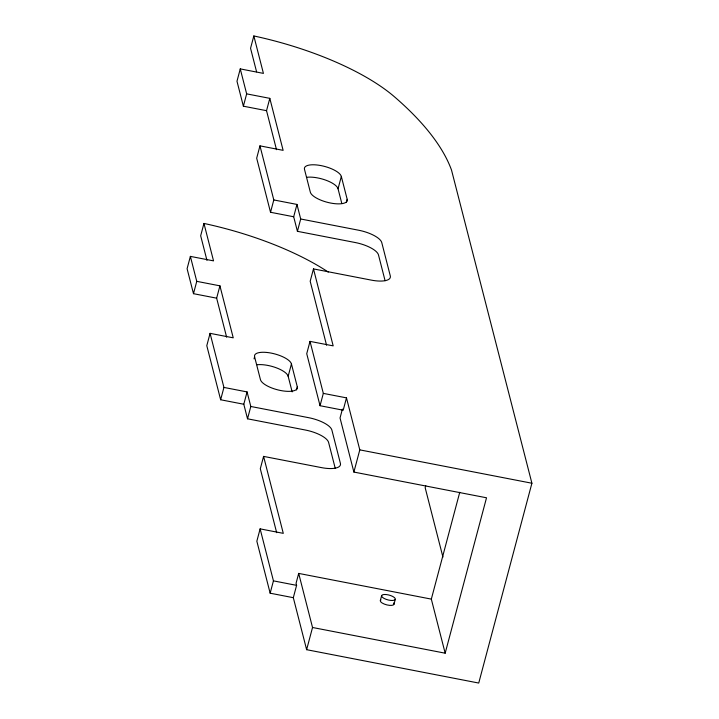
<?xml version="1.0" encoding="UTF-8"?>
<svg xmlns="http://www.w3.org/2000/svg" width="719" height="719" viewBox="0 0 719 719"><rect width="100%" height="100%" fill="white"/><g stroke="black" fill="none" stroke-linecap="round" stroke-linejoin="round"><path stroke-width="1.08" d="M328.277 272.079A159.717 55.938 14.9 0 0 203.953 223.438L213.534 260.871L190.373 256.386L187.093 268.717L193.483 293.685L216.644 298.169L226.629 337.166M298.691 573.411L312.531 627.489L445.169 653.194L431.328 599.116L298.691 573.411L296.066 583.28L296.596 585.356L293.316 597.687L306.627 649.688L478.737 683.05L531.907 483.231L451.523 170.106A460.214 161.173 14.9 0 0 394.47 96.813A159.717 55.938 14.9 0 0 253.834 35.95L263.424 73.392L240.263 68.898L236.982 81.238L243.373 106.196L266.533 110.681L276.509 149.687M203.953 223.438L200.673 235.769L206.964 260.377M253.834 35.95L250.554 48.281L256.584 71.819M193.483 293.685L196.763 281.345L190.373 256.386M243.373 106.196L246.653 93.865L240.263 68.898M216.644 298.169L219.924 285.838L196.763 281.345M266.533 110.681L269.814 98.35L246.653 93.865M219.924 285.838L233.235 337.831L210.074 333.346L206.793 345.677L220.643 399.764L243.795 404.249L247.525 418.809L305.422 430.034A21.804 7.639 14.9 0 1 328.601 442.437L335.198 468.195M269.814 98.35L283.124 150.352L259.963 145.858L256.683 158.198L270.524 212.276L293.685 216.761L297.414 231.32L355.312 242.546A21.804 7.639 14.9 0 1 378.491 254.948L385.087 280.716M220.643 399.764L223.924 387.424L210.074 333.346M270.524 212.276L273.804 199.945L259.963 145.858M254.05 358.862L254.598 356.804A19.08 6.678 14.9 0 1 271.153 353.092A19.08 6.678 14.9 0 1 291.438 363.94L297.298 386.822L296.48 389.905M243.795 404.249L247.075 391.918L223.924 387.424M293.685 216.761L296.965 204.43L273.804 199.945M247.525 418.809L250.805 406.478L247.075 391.918M297.414 231.32L300.695 218.989L296.965 204.43M250.805 406.478L308.703 417.694A21.804 7.639 14.9 0 1 331.89 430.097L340.402 463.378A21.804 7.639 14.9 0 1 321.483 467.62L263.585 456.394L260.305 468.734L276.671 532.68M300.695 218.989L358.592 230.215A21.804 7.639 14.9 0 1 381.771 242.609L390.291 275.889A21.804 7.639 14.9 0 1 371.363 280.131L313.475 268.906L310.186 281.246L326.561 345.201M292.157 391.882L288.157 376.28L291.438 363.94M341.777 203.351L338.047 188.791L341.327 176.461A19.08 6.678 14.9 0 0 321.042 165.604A19.08 6.678 14.9 0 0 304.488 169.316L310.338 192.198A19.08 6.678 14.9 0 0 330.623 203.046A19.08 6.678 14.9 0 0 347.187 199.334L341.327 176.461M346.36 202.425L347.187 199.334M263.585 456.394L283.286 533.354L260.125 528.869L256.845 541.2L270.155 593.202L293.316 597.687M310.015 341.381L306.734 353.712L320.045 405.714L343.197 410.207L346.486 397.868L323.325 393.383L310.015 341.381L333.176 345.866L313.475 268.906M270.155 593.202L273.436 580.862L260.125 528.869M320.045 405.714L323.325 393.383M342.406 409.111L340.042 417.991L353.883 472.068L486.52 497.782L445.169 653.194M306.627 649.688L312.531 627.489M353.883 472.068L359.797 449.869L346.486 397.868M380.36 600.437L381.672 595.503M393.94 604.391L395.252 599.466A7.082 2.481 14.9 0 0 386.022 594.523A7.082 2.481 14.9 0 0 384.117 598.451A7.082 2.481 14.9 0 0 395.252 599.466M425.747 485.55L425.172 487.716L442.94 557.117M431.328 599.116L459.756 492.272M359.797 449.869L531.907 483.231M273.436 580.862L296.596 585.356M254.598 356.804L260.458 379.686A19.08 6.678 14.9 0 0 280.743 390.534A19.08 6.678 14.9 0 0 297.298 386.822M393.581 602.998A7.082 2.481 14.9 0 1 386.948 604.922A7.082 2.481 14.9 0 1 380.881 599.916M306.932 177.269A19.08 6.678 14.9 0 1 326.102 180.271A19.08 6.678 14.9 0 1 338.047 188.791M257.043 364.758A19.08 6.678 14.9 0 1 276.213 367.76A19.08 6.678 14.9 0 1 288.157 376.28"/></g></svg>
